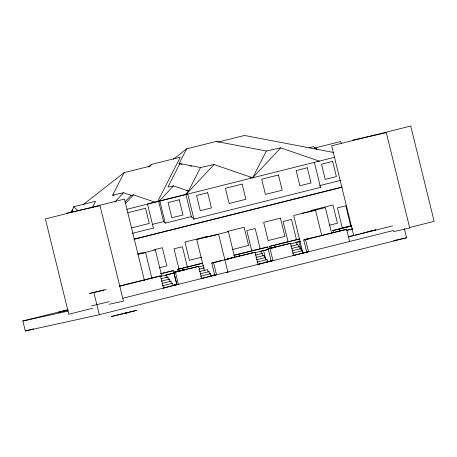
<?xml version="1.0" encoding="UTF-8"?>
<svg xmlns="http://www.w3.org/2000/svg" width="457" height="457" viewBox="0 0 457 457"><rect width="100%" height="100%" fill="white"/><g stroke="black" fill="none" stroke-linecap="round" stroke-linejoin="round"><path stroke-width="0.69" d="M71.6 212.574L73.714 206.735L95.564 201.263L92.337 207.547M114.044 195.402L112.662 195.139L124.127 172.637L150.393 166.062L151.541 164.377L180.281 157.179L157.694 201.526L126.835 209.323M181.852 164.303L179.047 163.766L186.65 148.851L216.212 141.447L266.334 151.01L280.707 147.857L319.346 161.127L317.946 161.435M200.486 167.525L179.864 163.589L167.885 187.107L173.471 185.879L188.501 191.043L200.486 167.525L214.036 164.549L252.681 177.819L280.707 147.857M266.334 151.01L252.681 177.819L249.876 177.282M69.995 212.711L72.874 209.632M114.856 202.011L123.516 192.757L131.13 195.373L133.518 194.848L155.077 202.251L152.689 202.777M124.967 201.954L131.13 195.373M125.464 203.456L133.518 194.848M157.694 201.526L159.133 201.206L173.471 185.879M159.133 201.206L185.068 194.716L188.501 191.043L186.439 190.649M185.068 194.716L186.016 194.505L214.036 164.549M83.471 204.399L124.127 172.637M148.171 167.005L151.541 164.377M173.323 159.259L186.65 148.851M218.075 142.081L244.495 135.466L333.867 152.518M308.926 147.8L313.708 146.6L316.787 149.508M314.582 148.045L340.768 141.493L341.282 143.561M147.805 203.925L157.933 201.388M163.68 221.868L158.608 201.223L187.758 194.019L194.014 219.48M186.016 194.505L334.878 157.197M127.954 212.665L145.56 208.255L149.29 223.444L131.685 227.849M152.135 224.467L163.612 221.594L165.251 223.147L191.317 216.618L193.917 219.074L320.528 187.376M319.58 185.656L340.842 180.332M132.273 233.361L153.392 228.072M133.838 239.165L255.52 208.7M256.903 208.358L261.05 207.318M262.432 206.97L341.939 187.067M134.369 239.222L342.133 187.21M138.094 253.778L142.116 252.772M153.986 249.802L162.366 247.7L166.839 265.928L159.105 267.865M207.284 236.458L184.942 242.05L189.421 260.273L201.606 257.222M227.363 231.431L244.118 227.238L248.597 245.46L232.51 249.488M310.629 210.586L332.97 204.993L337.449 223.216L329.326 225.25M160.83 273.612L173.163 270.67L173.763 273.103L160.304 276.502M178.087 271.23L177.642 269.402L202.377 263.209M234.681 257.708L234.081 255.274L267.716 246.997L271.178 261.061L272.966 260.667L269.984 248.517L268.19 248.911L275.171 247.163L268.225 248.688M270.064 248.202L269.619 246.374L299.843 238.851M351.536 225.867L332.622 230.602L351.404 226.101M160.795 273.766L173.163 270.67M177.642 269.402L202.342 263.363M234.081 255.274L267.716 246.997M269.619 246.374L299.821 238.96M172.769 285.334L176.853 284.311L173.871 272.161L178.059 271.11L198.646 266.374L201.628 278.524M104.042 290.006L90.475 293.223M119.825 286.059L160.533 275.919L163.515 288.064M173.837 272.538L175.425 272.189L178.413 284.34L176.819 284.688L173.837 272.538L185.879 269.521L173.871 272.161M211.751 263.038L213.539 262.644L216.527 274.794L214.733 275.188L211.751 263.038L222.119 260.444M224.884 259.753L231.796 258.022L226.929 259.09M303.728 240.016L305.516 239.622L308.504 251.767L306.71 252.161L303.728 240.016L310.709 238.268L304.459 239.639M320.346 235.852L306.561 239.045M321.705 235.515L346.64 229.328L349.628 241.473M89.132 293.645L106.264 289.504M119.317 286.236L160.533 275.919M175.425 272.189L198.646 266.374M213.539 262.644L255.086 252.247L258.068 264.397M269.984 248.517L290.623 243.347L293.605 255.497M305.516 239.622L346.64 229.328M166.239 274.846L173.763 273.103M261.478 251.002L268.316 249.436L254.56 252.881M295.639 242.45L299.078 241.587L301.22 250.31M198.418 266.962L203.799 265.614M290.098 243.981L300.632 241.347M346.697 230.317L352.781 228.797M346.6 230.528L352.724 228.991M160.864 278.781L167.89 277.051L168.45 279.33L169.427 279.118L169.987 281.398L170.964 281.181L171.524 283.46L172.495 283.243L173.066 285.556L177.013 284.688M198.978 269.242L204.359 267.893M255.423 255.109L262.449 253.384L263.009 255.657L263.98 255.446L264.54 257.725L265.517 257.508L266.077 259.787L267.054 259.576L267.619 261.884L257.531 264.409M290.589 246.34L297.987 244.484L298.547 246.763L299.518 246.552L300.078 248.825L301.054 248.614L301.614 250.893L302.591 250.676L303.157 252.989L307.104 252.121M161.361 281.135L169.427 279.118M199.172 271.641L207.541 269.573L208.101 271.852L209.078 271.641L209.637 273.92L210.608 273.703L211.18 276.011L201.091 278.536M255.914 257.468L263.98 255.446M291.817 248.448L299.518 246.552M161.921 283.414L170.964 281.181M200.332 273.829L209.078 271.641M256.474 259.742L265.517 257.508M292.012 250.847L301.054 248.614M348.217 236.772L353.689 235.401M355.06 235.058L359.162 234.03M360.533 233.687L364.64 232.659M366.006 232.316L370.113 231.293M371.484 230.951L375.591 229.922M348.508 236.92L392.649 225.867M162.412 285.768L172.495 283.243M200.526 276.228L210.608 273.703M256.965 262.101L267.054 259.576M292.503 253.201L302.591 250.676M404.279 228.5L406.559 237.8L99.329 314.713L25.295 330.971L22.85 321.008L67.967 309.709M67.579 310.029L58.622 312.274L68.219 310.166M211.637 275.6L214.304 274.931M172.775 285.476L176.859 284.454M211.025 275.902L213.75 275.217L211.705 275.668M267.037 261.878L271.121 260.856L267.031 261.758M302.574 252.984L305.299 252.304L303.248 252.71M163.652 287.91L173.066 285.556M293.068 255.514L303.157 252.989M109.246 301.654L91.434 305.944M122.984 298.215L393.768 230.425M409.341 227.563L434.15 221.348L410.734 126.029L331.668 145.823L353.724 235.618M92.8 308.218L68.801 314.227L45.392 218.909L124.458 199.109L144.481 280.621M25.295 330.971L33.601 328.891M179.047 163.766L179.864 163.589M352.524 140.145L386.325 132.724L409.74 228.043L393.443 231.625M314.999 148.485L316.358 148.188L316.701 149.565M112.662 195.139L123.516 192.757M66.242 213.23L100.049 205.804L123.459 301.129L109.206 304.259M302.048 213.253L315.57 210.283L321.871 235.932M205.096 237.314L218.617 234.344L227.98 272.475L226.598 272.778M341.836 227.917L351.484 225.798M290.623 243.347L268.248 248.557M295.473 242.638L296.45 242.421L297.01 244.701L297.987 244.484M255.086 252.247L227.649 258.805M259.936 251.533L260.913 251.316L261.473 253.595L262.449 253.384M165.383 275.205L166.359 274.988L166.919 277.268L167.89 277.051M367.931 231.562L372.095 230.648M373.483 230.339L375.568 229.882M306.658 251.961L307.938 251.681M293.028 255.583L295.005 255.149M266.642 262.095L271.572 261.016M258.148 264.335L259.467 264.043M210.203 276.228L215.127 275.148M201.051 278.61L203.022 278.176M163.595 288.007L164.914 287.716M22.85 321.008L67.996 311.091M393.414 240.685L406.559 237.8M129.394 312.262L123.367 313.622L128.246 312.548M190.266 165.908L191.672 166.177M216.212 141.447L217.006 141.984M73.714 206.735L78.33 211.094M350.748 226.066L345.778 205.816L337.397 207.912L342.367 228.163M339.088 229.186L339.597 231.265M333.119 230.494L333.713 232.927M314.376 162.321L320.631 187.781M331.639 233.253L325.338 207.604L293.708 215.521L302.905 252.955M296.462 239.657L291.486 219.406L283.106 221.508L288.081 241.753M274.394 245.329L274.994 247.763M263.529 250.43L265.848 259.879M260.147 248.745L255.177 228.5L246.797 230.596L251.773 250.842M238.857 254.223L239.457 256.663M234.681 257.32L228.38 231.67L196.756 239.588L204.416 270.784M185.868 194.431L191.449 217.144M187.359 266.968L182.383 246.723L174.003 248.819L178.978 269.07M182.417 268.356L182.863 270.178M159.801 200.96L165.211 222.982M147.497 204.073L153.409 228.163M161.812 276.234L155.34 249.888L137.974 254.235L145.577 252.567L151.878 278.216M93.896 292.6L99.329 314.713M111.571 316.501L136.397 310.417L111.571 316.501M179.275 199.778L168.102 202.577L171.832 217.761L183.006 214.967L179.275 199.778M332.656 161.401L321.488 164.2L325.218 179.384L336.386 176.591L332.656 161.401M207.701 192.717L196.527 195.516L200.257 210.706L211.431 207.906L207.701 192.717M242.147 184.097L225.392 188.29L229.117 203.479L245.877 199.281L242.147 184.097M278.456 175.008L261.701 179.201L265.431 194.391L282.186 190.192L278.456 175.008M307.315 167.782L296.147 170.575L299.878 185.765L311.046 182.966L307.315 167.782M280.427 218.143L263.672 222.342L268.145 240.565L284.905 236.372L280.427 218.143"/></g></svg>
